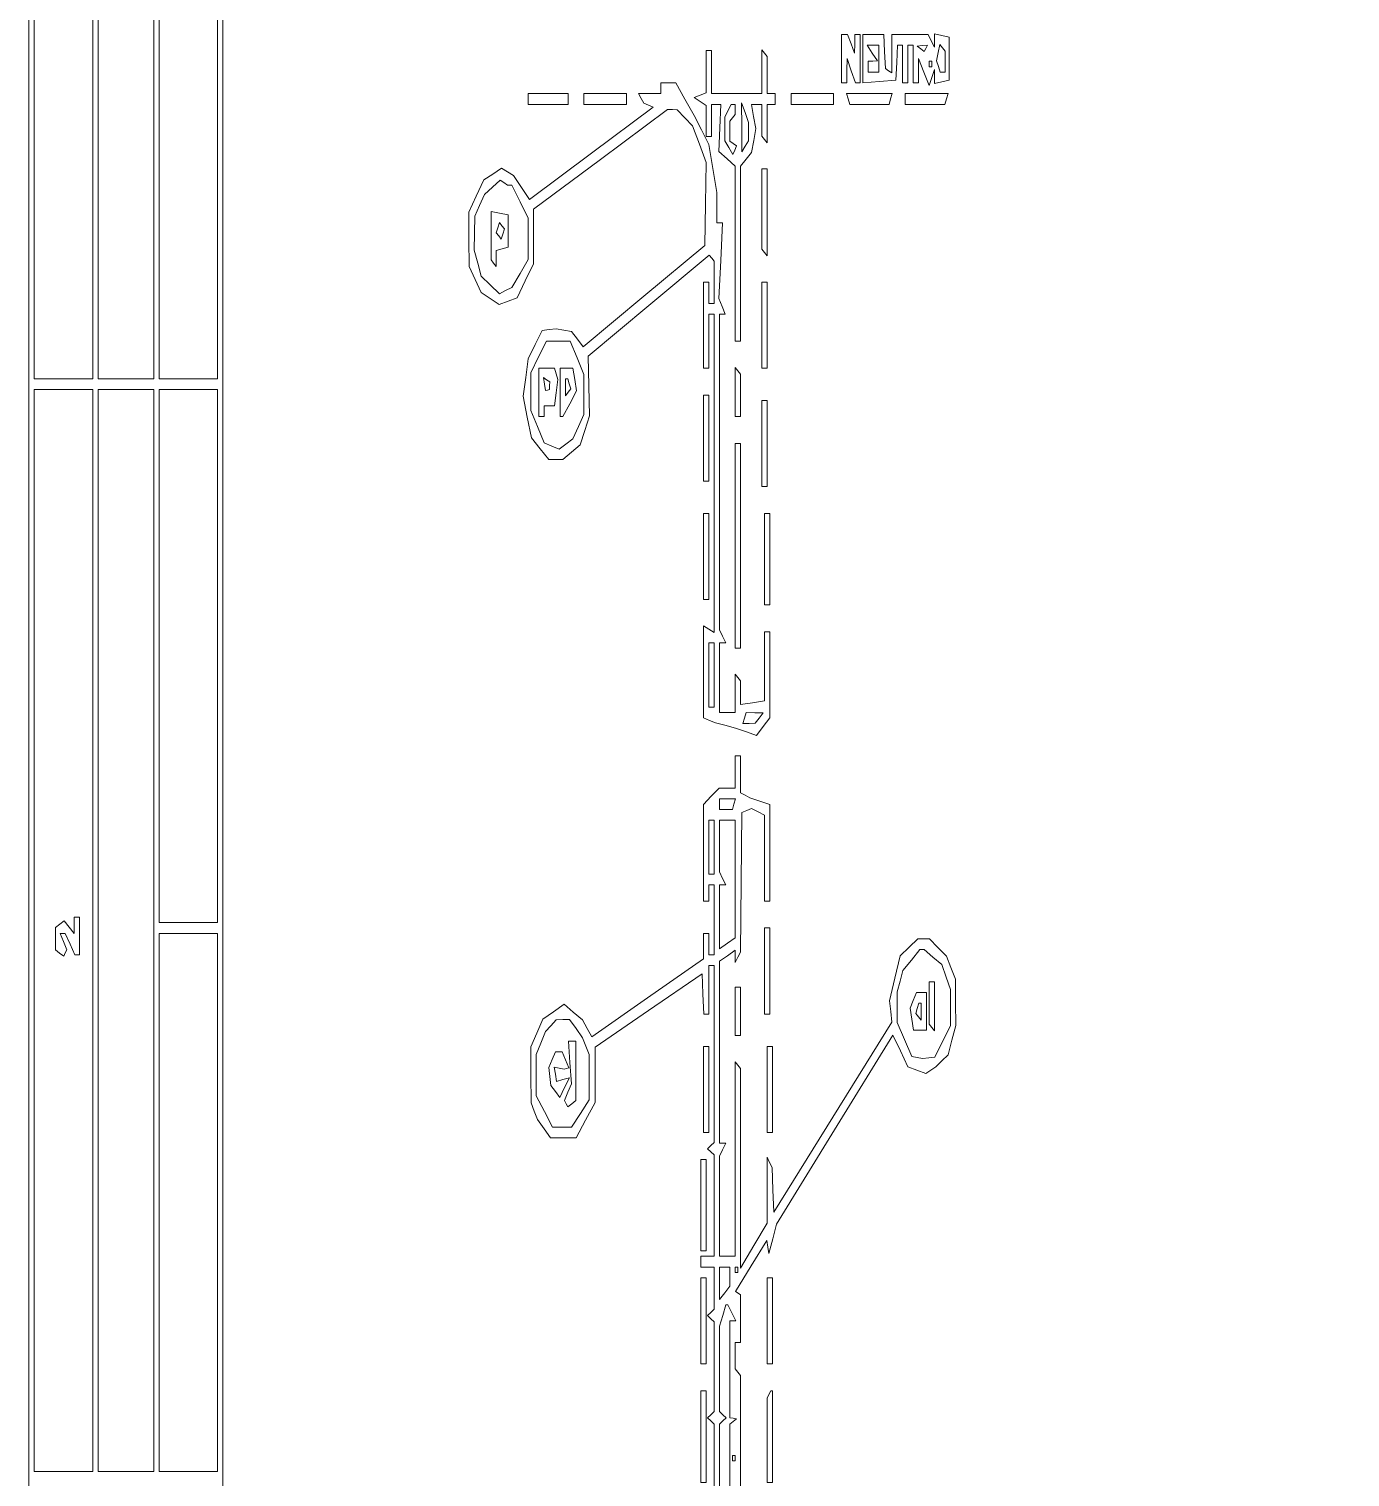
# Paper-space layout 'AN-22-DGE-077' of a CAD drawing. Header units: metres. Extents: x 12 to 191, y -57 to 204.
# Drawn here: x 21.9 to 65.63, y 38.48 to 86.41 of the extents above; entities that cross this region are included whole.
import ezdxf

# ---------------------------------------------------------------- set-up
doc = ezdxf.new("R2010")
doc.units = ezdxf.units.M
doc.layers.add('DGE_CONTORNOS', color=7, linetype='Continuous', lineweight=0)
doc.layers.add('DGE_DATOS', color=7, linetype='Continuous', lineweight=0)

# ---------------------------------------------------------------- blocks, each defined once
blk = doc.blocks.new('LP_REF_DGE_MT_077')
at = {"layer": 'DGE_CONTORNOS'}
for points in [[(21.899, 63.246), (21.899, -57.382), (106.671, -57.382), (191.443, -57.382), (191.443, 63.246), (191.443, 183.875), (106.671, 183.875), (21.899, 183.875)], [(191.267, 90.597), (191.267, -2.324), (189.861, -2.324), (188.455, -2.324), (188.452, -2.013), (188.449, -1.701), (188.333, -2.013), (188.216, -2.324), (154.189, -2.324), (120.162, -2.324), (120.162, -29.675), (120.162, -57.026), (74.239, -57.026), (28.315, -57.026), (28.315, 63.246), (28.315, 183.518), (109.791, 183.518), (191.267, 183.518)], [(24.008, 92.824), (24.008, 74.828), (23.041, 74.828), (22.075, 74.828), (22.075, 92.824), (22.075, 110.821), (23.041, 110.821), (24.008, 110.821)], [(26.03, 92.824), (26.03, 74.828), (25.107, 74.828), (24.184, 74.828), (24.184, 92.824), (24.184, 110.821), (25.107, 110.821), (26.03, 110.821)], [(28.139, 83.737), (28.139, 74.828), (27.172, 74.828), (26.206, 74.828), (26.206, 83.737), (26.206, 92.646), (27.172, 92.646), (28.139, 92.646)], [(48.794, 85.43), (48.794, 84.628), (48.882, 84.628), (48.97, 84.628), (48.974, 85.029), (48.979, 85.43), (49.117, 85.029), (49.255, 84.628), (49.332, 84.628), (49.409, 84.628), (49.409, 85.43), (49.409, 86.232), (49.321, 86.232), (49.233, 86.232), (49.231, 85.92), (49.228, 85.608), (49.111, 85.92), (48.994, 86.232), (48.894, 86.232), (48.794, 86.232)], [(49.497, 85.431), (49.497, 84.631), (50.046, 84.674), (50.596, 84.717), (50.623, 85.296), (50.651, 85.875), (50.733, 85.875), (50.815, 85.875), (50.815, 85.252), (50.815, 84.628), (50.903, 84.628), (50.991, 84.628), (50.991, 85.252), (50.991, 85.875), (51.079, 85.875), (51.167, 85.875), (51.167, 85.252), (51.167, 84.628), (51.255, 84.628), (51.343, 84.628), (51.345, 85.029), (51.347, 85.43), (51.52, 84.984), (51.693, 84.539), (51.78, 84.806), (51.867, 85.073), (51.869, 84.839), (51.87, 84.604), (52.112, 84.661), (52.354, 84.717), (52.354, 85.43), (52.354, 86.142), (52.112, 86.199), (51.87, 86.255), (51.87, 86.03), (51.87, 85.804), (51.765, 86.018), (51.659, 86.232), (51.062, 86.232), (50.464, 86.232), (50.464, 85.593), (50.464, 84.955), (50.354, 85.028), (50.244, 85.101), (50.217, 85.666), (50.189, 86.232), (49.843, 86.232), (49.497, 86.232)], [(50.024, 85.43), (50.024, 84.984), (49.849, 84.984), (49.673, 84.984), (49.673, 85.162), (49.673, 85.341), (49.827, 85.346), (49.98, 85.352), (49.81, 85.614), (49.639, 85.875), (49.832, 85.875), (50.024, 85.875)], [(51.583, 85.768), (51.53, 85.66), (51.414, 85.753), (51.299, 85.847), (51.467, 85.861), (51.636, 85.875)], [(52.222, 85.33), (52.222, 84.984), (52.139, 84.984), (52.056, 84.984), (51.999, 85.171), (51.942, 85.358), (51.994, 85.628), (52.045, 85.898), (52.133, 85.787), (52.222, 85.676)], [(44.311, 84.997), (44.311, 84.296), (44.114, 84.218), (43.916, 84.139), (44.114, 84.006), (44.311, 83.874), (44.311, 83.36), (44.311, 82.846), (44.399, 82.846), (44.487, 82.846), (44.487, 83.381), (44.487, 83.915), (44.642, 83.915), (44.796, 83.915), (44.765, 83.136), (44.735, 82.356), (45.007, 82.112), (45.278, 81.868), (45.278, 78.972), (45.278, 76.075), (45.366, 76.075), (45.454, 76.075), (45.454, 78.972), (45.454, 81.87), (45.634, 82.097), (45.814, 82.325), (45.886, 82.719), (45.959, 83.113), (45.884, 83.514), (45.81, 83.915), (45.984, 83.915), (46.157, 83.915), (46.157, 83.391), (46.157, 82.867), (46.245, 82.757), (46.333, 82.647), (46.333, 83.281), (46.333, 83.915), (46.465, 83.915), (46.597, 83.915), (46.597, 84.093), (46.597, 84.272), (46.465, 84.272), (46.333, 84.272), (46.333, 84.885), (46.333, 85.498), (46.245, 85.608), (46.157, 85.718), (46.157, 84.995), (46.157, 84.272), (45.322, 84.272), (44.487, 84.272), (44.487, 84.984), (44.487, 85.697), (44.399, 85.697), (44.311, 85.697)], [(51.782, 85.252), (51.782, 85.162), (51.738, 85.162), (51.694, 85.162), (51.694, 85.252), (51.694, 85.341), (51.738, 85.341), (51.782, 85.341)], [(42.817, 84.45), (42.817, 84.272), (42.448, 84.272), (42.079, 84.272), (42.162, 84.111), (42.246, 83.95), (42.405, 83.888), (42.564, 83.826), (40.515, 82.296), (38.467, 80.766), (38.203, 81.162), (37.939, 81.558), (37.74, 81.68), (37.541, 81.803), (37.249, 81.608), (36.957, 81.412), (36.706, 80.881), (36.455, 80.35), (36.462, 79.449), (36.469, 78.547), (36.668, 78.118), (36.866, 77.689), (37.167, 77.488), (37.467, 77.287), (37.761, 77.399), (38.055, 77.511), (38.327, 78.074), (38.598, 78.637), (38.599, 79.539), (38.6, 80.441), (40.818, 82.093), (43.037, 83.745), (43.195, 83.741), (43.353, 83.737), (43.608, 83.47), (43.863, 83.203), (44.091, 82.597), (44.319, 81.99), (44.293, 80.62), (44.267, 79.249), (42.254, 77.571), (40.241, 75.892), (40.05, 76.147), (39.858, 76.401), (39.602, 76.443), (39.345, 76.485), (39.116, 76.458), (38.886, 76.432), (38.655, 75.964), (38.425, 75.497), (38.34, 74.876), (38.256, 74.255), (38.392, 73.565), (38.528, 72.875), (38.815, 72.515), (39.103, 72.155), (39.337, 72.155), (39.571, 72.155), (39.858, 72.398), (40.145, 72.641), (40.3, 73.124), (40.456, 73.606), (40.434, 74.594), (40.411, 75.582), (42.415, 77.253), (44.418, 78.924), (44.497, 78.825), (44.575, 78.727), (44.575, 78.025), (44.575, 77.323), (44.487, 77.323), (44.399, 77.323), (44.399, 77.679), (44.399, 78.035), (44.311, 78.035), (44.223, 78.035), (44.223, 76.61), (44.223, 75.184), (44.311, 75.184), (44.399, 75.184), (44.399, 76.075), (44.399, 76.966), (44.487, 76.966), (44.575, 76.966), (44.575, 71.698), (44.575, 66.429), (44.399, 66.543), (44.223, 66.656), (44.223, 65.133), (44.223, 63.609), (44.421, 63.525), (44.619, 63.44), (44.971, 63.35), (45.322, 63.26), (45.652, 63.144), (45.983, 63.029), (46.202, 63.32), (46.421, 63.611), (46.421, 65.032), (46.421, 66.453), (46.333, 66.453), (46.245, 66.453), (46.245, 65.313), (46.245, 64.173), (45.849, 64.109), (45.454, 64.045), (45.454, 64.437), (45.454, 64.829), (45.366, 64.939), (45.278, 65.049), (45.278, 64.415), (45.278, 63.781), (45.015, 63.781), (44.751, 63.781), (44.751, 64.939), (44.751, 66.097), (44.856, 66.097), (44.962, 66.097), (44.856, 66.311), (44.751, 66.525), (44.751, 71.745), (44.751, 76.966), (44.849, 76.966), (44.948, 76.966), (44.84, 77.229), (44.733, 77.493), (44.795, 78.744), (44.857, 79.995), (44.76, 79.995), (44.663, 79.995), (44.663, 80.498), (44.663, 81.001), (44.53, 81.792), (44.397, 82.582), (44.157, 83.067), (43.916, 83.552), (43.611, 84.09), (43.305, 84.628), (43.061, 84.628), (42.817, 84.628)], [(38.423, 84.093), (38.423, 83.915), (39.082, 83.915), (39.741, 83.915), (39.741, 84.093), (39.741, 84.272), (39.082, 84.272), (38.423, 84.272)], [(40.268, 84.093), (40.268, 83.915), (40.971, 83.915), (41.675, 83.915), (41.675, 84.093), (41.675, 84.272), (40.971, 84.272), (40.268, 84.272)], [(45.278, 83.748), (45.278, 83.58), (45.19, 83.47), (45.102, 83.36), (45.102, 83.029), (45.102, 82.698), (45.212, 82.618), (45.322, 82.539), (45.258, 82.4), (45.195, 82.261), (45.061, 82.486), (44.927, 82.712), (44.927, 83.1), (44.927, 83.488), (45.032, 83.701), (45.138, 83.915), (45.208, 83.915), (45.278, 83.915)], [(45.718, 83.012), (45.718, 82.712), (45.608, 82.527), (45.498, 82.342), (45.489, 83.156), (45.48, 83.97), (45.599, 83.641), (45.718, 83.313)], [(47.124, 84.093), (47.124, 83.915), (47.827, 83.915), (48.53, 83.915), (48.53, 84.093), (48.53, 84.272), (47.827, 84.272), (47.124, 84.272)], [(49.014, 84.093), (49.068, 83.915), (49.717, 83.915), (50.366, 83.915), (50.42, 84.093), (50.474, 84.272), (49.717, 84.272), (48.959, 84.272)], [(50.903, 84.093), (50.903, 83.915), (51.557, 83.915), (52.211, 83.915), (52.266, 84.093), (52.32, 84.272), (51.612, 84.272), (50.903, 84.272)], [(46.157, 80.451), (46.157, 79.125), (46.245, 79.015), (46.333, 78.905), (46.333, 80.341), (46.333, 81.777), (46.245, 81.777), (46.157, 81.777)], [(37.808, 81.243), (37.882, 81.243), (38.152, 80.694), (38.423, 80.146), (38.423, 79.463), (38.423, 78.78), (38.152, 78.318), (37.882, 77.857), (37.676, 77.752), (37.471, 77.648), (37.168, 77.939), (36.866, 78.23), (36.752, 78.662), (36.638, 79.094), (36.646, 79.651), (36.653, 80.209), (36.813, 80.572), (36.972, 80.935), (37.236, 81.171), (37.5, 81.408), (37.617, 81.325), (37.734, 81.243)], [(37.192, 79.572), (37.192, 78.769), (37.28, 78.659), (37.368, 78.549), (37.368, 78.814), (37.368, 79.08), (37.566, 79.136), (37.763, 79.193), (37.763, 79.728), (37.763, 80.263), (37.478, 80.318), (37.192, 80.374)], [(37.583, 79.624), (37.532, 79.455), (37.448, 79.559), (37.365, 79.664), (37.416, 79.832), (37.468, 80.001), (37.551, 79.897), (37.634, 79.792)], [(46.157, 76.61), (46.157, 75.184), (46.245, 75.184), (46.333, 75.184), (46.333, 76.61), (46.333, 78.035), (46.245, 78.035), (46.157, 78.035)], [(40.041, 75.527), (40.268, 74.979), (40.268, 74.313), (40.268, 73.648), (40.084, 73.247), (39.9, 72.846), (39.673, 72.672), (39.447, 72.497), (39.201, 72.606), (38.955, 72.716), (38.733, 73.251), (38.51, 73.786), (38.51, 74.41), (38.51, 75.034), (38.767, 75.554), (39.024, 76.075), (39.419, 76.075), (39.813, 76.075)], [(38.774, 74.383), (38.774, 73.581), (38.862, 73.581), (38.95, 73.581), (38.95, 73.759), (38.95, 73.937), (39.124, 73.937), (39.298, 73.937), (39.352, 74.372), (39.406, 74.808), (39.349, 74.996), (39.291, 75.184), (39.033, 75.184), (38.774, 75.184)], [(39.132, 74.601), (39.126, 74.472), (39.062, 74.458), (38.998, 74.445), (38.963, 74.659), (38.928, 74.873), (39.033, 74.801), (39.139, 74.73)], [(39.477, 74.383), (39.477, 73.581), (39.525, 73.581), (39.573, 73.581), (39.798, 74.004), (40.023, 74.428), (39.964, 74.806), (39.905, 75.184), (39.691, 75.184), (39.477, 75.184)], [(39.781, 74.662), (39.832, 74.496), (39.742, 74.384), (39.653, 74.272), (39.653, 74.55), (39.653, 74.828), (39.692, 74.828), (39.731, 74.828)], [(45.278, 74.393), (45.278, 73.581), (45.366, 73.581), (45.454, 73.581), (45.454, 74.283), (45.454, 74.985), (45.366, 75.095), (45.278, 75.205)], [(24.008, 56.564), (24.008, 38.657), (23.041, 38.657), (22.075, 38.657), (22.075, 56.564), (22.075, 74.472), (23.041, 74.472), (24.008, 74.472)], [(26.03, 56.564), (26.03, 38.657), (25.107, 38.657), (24.184, 38.657), (24.184, 56.564), (24.184, 74.472), (25.107, 74.472), (26.03, 74.472)], [(28.139, 65.652), (28.139, 56.832), (27.172, 56.832), (26.206, 56.832), (26.206, 65.652), (26.206, 74.472), (27.172, 74.472), (28.139, 74.472)], [(44.223, 72.868), (44.223, 71.443), (44.311, 71.443), (44.399, 71.443), (44.399, 72.868), (44.399, 74.293), (44.311, 74.293), (44.223, 74.293)], [(46.157, 72.69), (46.157, 71.264), (46.245, 71.264), (46.333, 71.264), (46.333, 72.69), (46.333, 74.115), (46.245, 74.115), (46.157, 74.115)], [(45.278, 69.304), (45.278, 65.919), (45.366, 65.919), (45.454, 65.919), (45.454, 69.304), (45.454, 72.69), (45.366, 72.69), (45.278, 72.69)], [(44.223, 68.948), (44.223, 67.523), (44.311, 67.523), (44.399, 67.523), (44.399, 68.948), (44.399, 70.373), (44.311, 70.373), (44.223, 70.373)], [(46.245, 68.859), (46.245, 67.344), (46.333, 67.344), (46.421, 67.344), (46.421, 68.859), (46.421, 70.373), (46.333, 70.373), (46.245, 70.373)], [(44.575, 65.028), (44.575, 63.959), (44.487, 63.959), (44.399, 63.959), (44.399, 65.028), (44.399, 66.097), (44.487, 66.097), (44.575, 66.097)], [(46.069, 63.603), (45.937, 63.43), (45.734, 63.427), (45.531, 63.424), (45.586, 63.603), (45.64, 63.781), (45.921, 63.778), (46.201, 63.775)], [(45.234, 60.752), (45.18, 60.574), (44.965, 60.574), (44.751, 60.574), (44.751, 60.752), (44.751, 60.93), (45.02, 60.93), (45.289, 60.93)], [(44.575, 59.326), (44.575, 58.435), (44.487, 58.435), (44.399, 58.435), (44.399, 59.326), (44.399, 60.217), (44.487, 60.217), (44.575, 60.217)], [(45.278, 58.275), (45.278, 56.332), (45.015, 56.146), (44.751, 55.959), (44.751, 57.019), (44.751, 58.079), (44.856, 58.079), (44.962, 58.079), (44.856, 58.293), (44.751, 58.507), (44.751, 59.362), (44.751, 60.217), (45.015, 60.217), (45.278, 60.217)], [(23.393, 56.741), (23.393, 56.472), (23.229, 56.68), (23.065, 56.888), (22.921, 56.776), (22.778, 56.665), (22.778, 56.297), (22.778, 55.93), (22.913, 55.824), (23.049, 55.719), (23.102, 55.825), (23.154, 55.932), (23.043, 56.204), (22.932, 56.475), (23.017, 56.475), (23.102, 56.475), (23.261, 56.119), (23.42, 55.763), (23.495, 55.763), (23.569, 55.763), (23.569, 56.386), (23.569, 57.01), (23.481, 57.01), (23.393, 57.01)], [(46.245, 55.228), (46.245, 53.803), (46.333, 53.803), (46.421, 53.803), (46.421, 55.228), (46.421, 56.654), (46.333, 56.654), (46.245, 56.654)], [(28.139, 47.566), (28.139, 38.657), (27.172, 38.657), (26.206, 38.657), (26.206, 47.566), (26.206, 56.475), (27.172, 56.475), (28.139, 56.475)], [(51.818, 55.692), (52.111, 55.444), (52.254, 55.029), (52.397, 54.614), (52.397, 54.017), (52.397, 53.419), (52.141, 52.898), (51.884, 52.377), (51.679, 52.357), (51.475, 52.336), (51.299, 52.366), (51.123, 52.395), (50.881, 52.958), (50.64, 53.522), (50.64, 54.03), (50.64, 54.539), (50.733, 54.893), (50.827, 55.247), (51.107, 55.593), (51.387, 55.939), (51.455, 55.94), (51.524, 55.941)], [(45.278, 53.892), (45.278, 53.09), (45.366, 53.09), (45.454, 53.09), (45.454, 53.892), (45.454, 54.694), (45.366, 54.694), (45.278, 54.694)], [(51.694, 54.17), (51.694, 53.467), (51.782, 53.357), (51.87, 53.247), (51.87, 54.059), (51.87, 54.872), (51.782, 54.872), (51.694, 54.872)], [(51.17, 54.257), (51.065, 53.998), (51.122, 53.633), (51.179, 53.268), (51.393, 53.268), (51.606, 53.268), (51.606, 53.892), (51.606, 54.515), (51.441, 54.515), (51.276, 54.515)], [(51.431, 53.881), (51.431, 53.603), (51.341, 53.715), (51.252, 53.827), (51.303, 53.993), (51.353, 54.159), (51.392, 54.159), (51.431, 54.159)], [(40.007, 53.321), (40.224, 53.017), (40.331, 52.742), (40.439, 52.466), (40.441, 51.718), (40.444, 50.97), (40.15, 50.515), (39.856, 50.061), (39.544, 50.061), (39.232, 50.061), (38.959, 50.578), (38.686, 51.095), (38.688, 51.781), (38.69, 52.466), (38.842, 52.844), (38.994, 53.222), (39.17, 53.418), (39.345, 53.614), (39.568, 53.619), (39.79, 53.624)], [(39.805, 52.201), (39.852, 51.49), (39.74, 51.216), (39.628, 50.943), (39.681, 50.836), (39.733, 50.73), (39.869, 50.835), (40.005, 50.941), (40.005, 51.926), (40.005, 52.912), (39.881, 52.912), (39.758, 52.912)], [(44.223, 51.308), (44.223, 49.883), (44.311, 49.883), (44.399, 49.883), (44.399, 51.308), (44.399, 52.734), (44.311, 52.734), (44.223, 52.734)], [(46.333, 51.308), (46.333, 49.883), (46.421, 49.883), (46.509, 49.883), (46.509, 51.308), (46.509, 52.734), (46.421, 52.734), (46.333, 52.734)], [(39.217, 52.297), (39.111, 52.038), (39.14, 51.737), (39.17, 51.435), (39.322, 51.241), (39.474, 51.047), (39.629, 51.37), (39.785, 51.694), (39.573, 51.634), (39.362, 51.575), (39.322, 51.813), (39.282, 52.05), (39.446, 52.015), (39.609, 51.98), (39.686, 52), (39.763, 52.021), (39.653, 52.288), (39.544, 52.555), (39.433, 52.555), (39.323, 52.555)], [(44.136, 47.477), (44.136, 45.963), (44.223, 45.963), (44.311, 45.963), (44.311, 47.477), (44.311, 48.992), (44.223, 48.992), (44.136, 48.992)], [(44.136, 43.646), (44.136, 42.221), (44.223, 42.221), (44.311, 42.221), (44.311, 43.646), (44.311, 45.072), (44.223, 45.072), (44.136, 45.072)], [(45.102, 45.115), (45.102, 44.801), (44.927, 44.579), (44.751, 44.356), (44.751, 44.892), (44.751, 45.428), (44.927, 45.428), (45.102, 45.428)], [(45.366, 45.339), (45.366, 45.25), (45.322, 45.25), (45.278, 45.25), (45.278, 45.339), (45.278, 45.428), (45.322, 45.428), (45.366, 45.428)], [(46.333, 43.646), (46.333, 42.221), (46.421, 42.221), (46.509, 42.221), (46.509, 43.646), (46.509, 45.072), (46.421, 45.072), (46.333, 45.072)], [(44.136, 39.815), (44.136, 38.301), (44.223, 38.301), (44.311, 38.301), (44.311, 39.815), (44.311, 41.33), (44.223, 41.33), (44.136, 41.33)], [(46.391, 41.211), (46.333, 41.092), (46.333, 39.697), (46.333, 38.301), (46.421, 38.301), (46.509, 38.301), (46.509, 39.815), (46.509, 41.33), (46.479, 41.33), (46.45, 41.33)], [(45.278, 39.103), (45.278, 39.014), (45.234, 39.014), (45.19, 39.014), (45.19, 39.103), (45.19, 39.192), (45.234, 39.192), (45.278, 39.192)]]:
    blk.add_lwpolyline(points, close=True, dxfattribs=at)
for points in [[(45.454, 35.272), (45.454, 38.558), (45.454, 41.843), (45.366, 41.954), (45.278, 42.064), (45.278, 42.499), (45.278, 42.934), (45.366, 42.934), (45.454, 42.934), (45.454, 43.721), (45.454, 44.508), (45.368, 44.567), (45.282, 44.626), (45.801, 45.467), (46.32, 46.308), (46.355, 46.093), (46.391, 45.877), (46.516, 46.361), (46.641, 46.845), (48.565, 49.976), (50.488, 53.106), (50.741, 52.583), (50.993, 52.06), (51.288, 51.948), (51.583, 51.835), (51.748, 51.944), (51.914, 52.053), (52.119, 52.253), (52.325, 52.454), (52.449, 52.941), (52.573, 53.429), (52.571, 54.195), (52.569, 54.961), (52.417, 55.342), (52.266, 55.724), (51.984, 56.011), (51.703, 56.297), (51.514, 56.297), (51.325, 56.297), (51.03, 56.013), (50.735, 55.73), (50.558, 54.988), (50.381, 54.246), (50.421, 53.891), (50.461, 53.535), (48.507, 50.389), (46.553, 47.243), (46.525, 47.984), (46.498, 48.724), (46.415, 48.894), (46.333, 49.063), (46.333, 47.975), (46.333, 46.887), (45.893, 46.141), (45.454, 45.395), (45.454, 48.697), (45.454, 52), (45.366, 52.11), (45.278, 52.22), (45.278, 49.002), (45.278, 45.785), (45.015, 45.785), (44.751, 45.785), (44.751, 47.442), (44.751, 49.099), (44.856, 49.312), (44.962, 49.526), (44.856, 49.526), (44.751, 49.526), (44.751, 52.538), (44.751, 55.55), (45.015, 55.736), (45.278, 55.922), (45.278, 55.718), (45.278, 55.513), (45.363, 55.686), (45.448, 55.858), (45.473, 58.169), (45.498, 60.48), (45.659, 60.543), (45.819, 60.605), (46.032, 60.497), (46.245, 60.389), (46.245, 58.966), (46.245, 57.544), (46.333, 57.544), (46.421, 57.544), (46.421, 59.14), (46.421, 60.736), (46.091, 60.848), (45.762, 60.961), (45.608, 61.047), (45.454, 61.132), (45.454, 61.744), (45.454, 62.355), (45.366, 62.355), (45.278, 62.355), (45.278, 61.821), (45.278, 61.286), (45.01, 61.286), (44.742, 61.286), (44.483, 61.014), (44.223, 60.743), (44.223, 59.143), (44.223, 57.544), (44.311, 57.544), (44.399, 57.544), (44.399, 57.812), (44.399, 58.079), (44.487, 58.079), (44.575, 58.079), (44.575, 56.921), (44.575, 55.763), (44.487, 55.763), (44.399, 55.763), (44.399, 56.119), (44.399, 56.475), (44.311, 56.475), (44.223, 56.475), (44.223, 56.054), (44.223, 55.632), (42.375, 54.339), (40.526, 53.046), (40.372, 53.329), (40.218, 53.611), (39.914, 53.869), (39.609, 54.126), (39.258, 53.883), (38.906, 53.639), (38.708, 53.176), (38.51, 52.714), (38.513, 51.788), (38.516, 50.863), (38.623, 50.587), (38.73, 50.312), (38.948, 50.008), (39.165, 49.704), (39.586, 49.704), (40.007, 49.704), (40.324, 50.292), (40.64, 50.88), (40.64, 51.793), (40.64, 52.706), (42.41, 53.923), (44.18, 55.139), (44.207, 54.471), (44.234, 53.803), (44.316, 53.803), (44.399, 53.803), (44.399, 54.604), (44.399, 55.406), (44.487, 55.406), (44.575, 55.406), (44.575, 52.481), (44.575, 49.556), (44.465, 49.452), (44.355, 49.348), (44.465, 49.244), (44.575, 49.14), (44.575, 47.462), (44.575, 45.785), (44.355, 45.785), (44.136, 45.785), (44.136, 45.606), (44.136, 45.428), (44.355, 45.428), (44.575, 45.428), (44.575, 44.73), (44.575, 44.032), (44.465, 43.928), (44.355, 43.825), (44.465, 43.721), (44.575, 43.617), (44.575, 42.132), (44.575, 40.647), (44.465, 40.543), (44.355, 40.439), (44.465, 40.335), (44.575, 40.231), (44.575, 38.746), (44.575, 37.262)], [(44.751, 37.303), (44.751, 38.767), (44.751, 40.231), (44.861, 40.335), (44.971, 40.439), (44.861, 40.543), (44.751, 40.647), (44.751, 42.06), (44.751, 43.473), (44.86, 43.827), (44.969, 44.181), (44.998, 44.181), (45.027, 44.181), (45.159, 43.914), (45.291, 43.646), (45.197, 43.646), (45.102, 43.646), (45.102, 42.043), (45.102, 40.439), (45.212, 40.425), (45.322, 40.411), (45.212, 40.321), (45.102, 40.231), (45.102, 38.019)]]:
    blk.add_lwpolyline(points, dxfattribs=at)

psp = doc.layouts.new('AN-22-DGE-077')

# ---------------------------------------------------------------- block references
at = {"layer": 'DGE_DATOS'}
psp.add_blockref('LP_REF_DGE_MT_077', (0, 0), dxfattribs=at)

doc.saveas('drawing.dxf')
